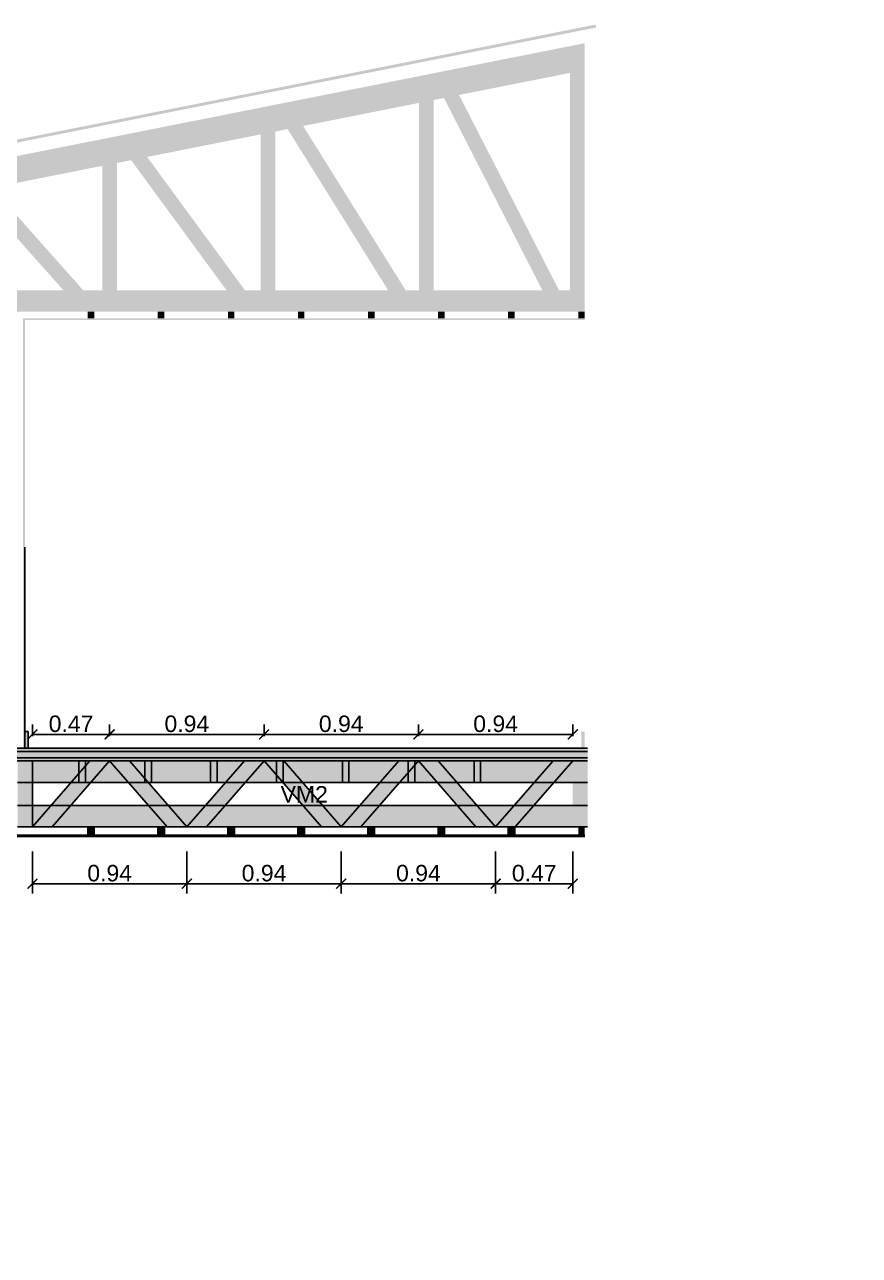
# Model space of a CAD drawing. Header units: millimetres. Extents: x 2924 to 6397, y 1555 to 1704.
# Drawn here: x 3162.05 to 3167.12, y 1618.64 to 1626.11 of the extents above; entities that cross this region are included whole.
import ezdxf

# ---------------------------------------------------------------- set-up
doc = ezdxf.new("R2010")
doc.units = ezdxf.units.MM
doc.header["$PDMODE"] = 35
doc.layers.get('Defpoints').update_dxf_attribs({"color": 230})
doc.layers.add('PT-MUROS', color=7, linetype='Continuous')
doc.layers.add('Viga', color=6, linetype='Continuous')
doc.styles.add('Arial10', font='arial.ttf', dxfattribs={"height": 0.1})
doc.styles.get("Standard").update_dxf_attribs({"font": 'arial.ttf'})
doc.dimstyles.new('COTA-1-50', dxfattribs={"dimtxt": 0.1, "dimasz": 0.06, "dimexe": 0.06, "dimexo": 0.15, "dimgap": 0.0125, "dimtad": 1, "dimzin": 0, "dimdsep": 46, "dimtxsty": 'Arial10', "dimblk1": 'ARCHTICK', "dimblk2": 'ARCHTICK', "dimsah": 1, "dimcen": 0.09, "dimclrd": 7, "dimclre": 7, "dimclrt": 7, "dimazin": 0, "dimtfac": 1, "dimtofl": 0, "dimtmove": 2, "dimatfit": 3, "dimldrblk": 'ARCHTICK', "dimfxl": 1, "dimtolj": 1, "dimtzin": 0, "dimarcsym": 0})

# ---------------------------------------------------------------- blocks, each defined once
blk = doc.blocks.new('_ARCHTICK')
at = {"color": 0, "linetype": 'ByBlock', "const_width": 0.15}
blk.add_lwpolyline([(-0.5, -0.5), (0.5, 0.5)], dxfattribs=at)
blk = doc.blocks.new('*D271')
at = {"layer": 'Defpoints', "color": 0, "transparency": 16777216}
for p in [(3162.0999, 1621.2407), (3163.0375, 1621.2407), (3163.0375, 1620.8953)]:
    blk.add_point(p, dxfattribs=at)
at = {"layer": 'PT-MUROS', "color": 7, "lineweight": -2, "transparency": 16777216}
for p, q in [((3162.0999, 1621.0907), (3162.0999, 1620.8353)), ((3163.0375, 1621.0907), (3163.0375, 1620.8353)), ((3162.0999, 1620.8953), (3163.0375, 1620.8953))]:
    blk.add_line(p, q, dxfattribs=at)
at = {"layer": 'PT-MUROS', "color": 7, "lineweight": -2, "transparency": 16777216, "xscale": 0.06, "yscale": 0.06, "zscale": 0.06, "rotation": 180}
blk.add_blockref('_ARCHTICK', (3162.0999, 1620.8953), dxfattribs=at)
at = {"layer": 'PT-MUROS', "color": 7, "lineweight": -2, "transparency": 16777216, "xscale": 0.06, "yscale": 0.06, "zscale": 0.06}
blk.add_blockref('_ARCHTICK', (3163.0375, 1620.8953), dxfattribs=at)
at = {"layer": 'PT-MUROS', "color": 7, "transparency": 16777216, "insert": (3162.5687, 1620.9588), "char_height": 0.1, "attachment_point": 5, "style": 'Arial10'}
blk.add_mtext('\\A1;0.94', dxfattribs=at)
blk = doc.blocks.new('*D272')
at = {"layer": 'Defpoints', "color": 0, "transparency": 16777216}
for p in [(3163.0375, 1621.2407), (3163.9752, 1621.2407), (3163.9752, 1620.8953)]:
    blk.add_point(p, dxfattribs=at)
at = {"layer": 'PT-MUROS', "color": 7, "lineweight": -2, "transparency": 16777216}
for p, q in [((3163.0375, 1621.0907), (3163.0375, 1620.8353)), ((3163.9752, 1621.0907), (3163.9752, 1620.8353)), ((3163.0375, 1620.8953), (3163.9752, 1620.8953))]:
    blk.add_line(p, q, dxfattribs=at)
at = {"layer": 'PT-MUROS', "color": 7, "lineweight": -2, "transparency": 16777216, "xscale": 0.06, "yscale": 0.06, "zscale": 0.06, "rotation": 180}
blk.add_blockref('_ARCHTICK', (3163.0375, 1620.8953), dxfattribs=at)
at = {"layer": 'PT-MUROS', "color": 7, "lineweight": -2, "transparency": 16777216, "xscale": 0.06, "yscale": 0.06, "zscale": 0.06}
blk.add_blockref('_ARCHTICK', (3163.9752, 1620.8953), dxfattribs=at)
at = {"layer": 'PT-MUROS', "color": 7, "transparency": 16777216, "insert": (3163.5064, 1620.9588), "char_height": 0.1, "attachment_point": 5, "style": 'Arial10'}
blk.add_mtext('\\A1;0.94', dxfattribs=at)
blk = doc.blocks.new('*D273')
at = {"layer": 'Defpoints', "color": 0, "transparency": 16777216}
for p in [(3163.9752, 1621.2407), (3164.9129, 1621.2407), (3164.9129, 1620.8953)]:
    blk.add_point(p, dxfattribs=at)
at = {"layer": 'PT-MUROS', "color": 7, "lineweight": -2, "transparency": 16777216}
for p, q in [((3163.9752, 1621.0907), (3163.9752, 1620.8353)), ((3164.9129, 1621.0907), (3164.9129, 1620.8353)), ((3163.9752, 1620.8953), (3164.9129, 1620.8953))]:
    blk.add_line(p, q, dxfattribs=at)
at = {"layer": 'PT-MUROS', "color": 7, "lineweight": -2, "transparency": 16777216, "xscale": 0.06, "yscale": 0.06, "zscale": 0.06, "rotation": 180}
blk.add_blockref('_ARCHTICK', (3163.9752, 1620.8953), dxfattribs=at)
at = {"layer": 'PT-MUROS', "color": 7, "lineweight": -2, "transparency": 16777216, "xscale": 0.06, "yscale": 0.06, "zscale": 0.06}
blk.add_blockref('_ARCHTICK', (3164.9129, 1620.8953), dxfattribs=at)
at = {"layer": 'PT-MUROS', "color": 7, "transparency": 16777216, "insert": (3164.444, 1620.9588), "char_height": 0.1, "attachment_point": 5, "style": 'Arial10'}
blk.add_mtext('\\A1;0.94', dxfattribs=at)
blk = doc.blocks.new('*D274')
at = {"layer": 'Defpoints', "color": 0, "transparency": 16777216}
for p in [(3164.9129, 1621.2407), (3165.3817, 1621.2407), (3165.3817, 1620.8953)]:
    blk.add_point(p, dxfattribs=at)
at = {"layer": 'PT-MUROS', "color": 7, "lineweight": -2, "transparency": 16777216}
for p, q in [((3164.9129, 1621.0907), (3164.9129, 1620.8353)), ((3165.3817, 1621.0907), (3165.3817, 1620.8353)), ((3164.9129, 1620.8953), (3165.3817, 1620.8953))]:
    blk.add_line(p, q, dxfattribs=at)
at = {"layer": 'PT-MUROS', "color": 7, "lineweight": -2, "transparency": 16777216, "xscale": 0.06, "yscale": 0.06, "zscale": 0.06, "rotation": 180}
blk.add_blockref('_ARCHTICK', (3164.9129, 1620.8953), dxfattribs=at)
at = {"layer": 'PT-MUROS', "color": 7, "lineweight": -2, "transparency": 16777216, "xscale": 0.06, "yscale": 0.06, "zscale": 0.06}
blk.add_blockref('_ARCHTICK', (3165.3817, 1620.8953), dxfattribs=at)
at = {"layer": 'PT-MUROS', "color": 7, "transparency": 16777216, "insert": (3165.1473, 1620.9588), "char_height": 0.1, "attachment_point": 5, "style": 'Arial10'}
blk.add_mtext('\\A1;0.47', dxfattribs=at)
blk = doc.blocks.new('*D275')
at = {"layer": 'Defpoints', "color": 0, "transparency": 16777216}
for p in [(3162.5687, 1621.802), (3162.0999, 1621.6407), (3162.5687, 1621.6407)]:
    blk.add_point(p, dxfattribs=at)
at = {"layer": 'PT-MUROS', "color": 7, "lineweight": -2, "transparency": 16777216}
for p, q in [((3162.0999, 1621.7907), (3162.0999, 1621.862)), ((3162.5687, 1621.7907), (3162.5687, 1621.862)), ((3162.0999, 1621.802), (3162.5687, 1621.802))]:
    blk.add_line(p, q, dxfattribs=at)
at = {"layer": 'PT-MUROS', "color": 7, "lineweight": -2, "transparency": 16777216, "xscale": 0.06, "yscale": 0.06, "zscale": 0.06, "rotation": 180}
blk.add_blockref('_ARCHTICK', (3162.0999, 1621.802), dxfattribs=at)
at = {"layer": 'PT-MUROS', "color": 7, "lineweight": -2, "transparency": 16777216, "xscale": 0.06, "yscale": 0.06, "zscale": 0.06}
blk.add_blockref('_ARCHTICK', (3162.5687, 1621.802), dxfattribs=at)
at = {"layer": 'PT-MUROS', "color": 7, "transparency": 16777216, "insert": (3162.3343, 1621.8656), "char_height": 0.1, "attachment_point": 5, "style": 'Arial10'}
blk.add_mtext('\\A1;0.47', dxfattribs=at)
blk = doc.blocks.new('*D276')
at = {"layer": 'Defpoints', "color": 0, "transparency": 16777216}
for p in [(3163.5064, 1621.802), (3162.5687, 1621.6407), (3163.5064, 1621.6407)]:
    blk.add_point(p, dxfattribs=at)
at = {"layer": 'PT-MUROS', "color": 7, "lineweight": -2, "transparency": 16777216}
for p, q in [((3162.5687, 1621.7907), (3162.5687, 1621.862)), ((3163.5064, 1621.7907), (3163.5064, 1621.862)), ((3162.5687, 1621.802), (3163.5064, 1621.802))]:
    blk.add_line(p, q, dxfattribs=at)
at = {"layer": 'PT-MUROS', "color": 7, "lineweight": -2, "transparency": 16777216, "xscale": 0.06, "yscale": 0.06, "zscale": 0.06, "rotation": 180}
blk.add_blockref('_ARCHTICK', (3162.5687, 1621.802), dxfattribs=at)
at = {"layer": 'PT-MUROS', "color": 7, "lineweight": -2, "transparency": 16777216, "xscale": 0.06, "yscale": 0.06, "zscale": 0.06}
blk.add_blockref('_ARCHTICK', (3163.5064, 1621.802), dxfattribs=at)
at = {"layer": 'PT-MUROS', "color": 7, "transparency": 16777216, "insert": (3163.0375, 1621.8656), "char_height": 0.1, "attachment_point": 5, "style": 'Arial10'}
blk.add_mtext('\\A1;0.94', dxfattribs=at)
blk = doc.blocks.new('*D277')
at = {"layer": 'Defpoints', "color": 0, "transparency": 16777216}
for p in [(3164.444, 1621.802), (3163.5064, 1621.6407), (3164.444, 1621.6407)]:
    blk.add_point(p, dxfattribs=at)
at = {"layer": 'PT-MUROS', "color": 7, "lineweight": -2, "transparency": 16777216}
for p, q in [((3163.5064, 1621.7907), (3163.5064, 1621.862)), ((3164.444, 1621.7907), (3164.444, 1621.862)), ((3163.5064, 1621.802), (3164.444, 1621.802))]:
    blk.add_line(p, q, dxfattribs=at)
at = {"layer": 'PT-MUROS', "color": 7, "lineweight": -2, "transparency": 16777216, "xscale": 0.06, "yscale": 0.06, "zscale": 0.06, "rotation": 180}
blk.add_blockref('_ARCHTICK', (3163.5064, 1621.802), dxfattribs=at)
at = {"layer": 'PT-MUROS', "color": 7, "lineweight": -2, "transparency": 16777216, "xscale": 0.06, "yscale": 0.06, "zscale": 0.06}
blk.add_blockref('_ARCHTICK', (3164.444, 1621.802), dxfattribs=at)
at = {"layer": 'PT-MUROS', "color": 7, "transparency": 16777216, "insert": (3163.9752, 1621.8656), "char_height": 0.1, "attachment_point": 5, "style": 'Arial10'}
blk.add_mtext('\\A1;0.94', dxfattribs=at)
blk = doc.blocks.new('*D278')
at = {"layer": 'Defpoints', "color": 0, "transparency": 16777216}
for p in [(3165.3817, 1621.802), (3164.444, 1621.6407), (3165.3817, 1621.6407)]:
    blk.add_point(p, dxfattribs=at)
at = {"layer": 'PT-MUROS', "color": 7, "lineweight": -2, "transparency": 16777216}
for p, q in [((3164.444, 1621.7907), (3164.444, 1621.862)), ((3165.3817, 1621.7907), (3165.3817, 1621.862)), ((3164.444, 1621.802), (3165.3817, 1621.802))]:
    blk.add_line(p, q, dxfattribs=at)
at = {"layer": 'PT-MUROS', "color": 7, "lineweight": -2, "transparency": 16777216, "xscale": 0.06, "yscale": 0.06, "zscale": 0.06, "rotation": 180}
blk.add_blockref('_ARCHTICK', (3164.444, 1621.802), dxfattribs=at)
at = {"layer": 'PT-MUROS', "color": 7, "lineweight": -2, "transparency": 16777216, "xscale": 0.06, "yscale": 0.06, "zscale": 0.06}
blk.add_blockref('_ARCHTICK', (3165.3817, 1621.802), dxfattribs=at)
at = {"layer": 'PT-MUROS', "color": 7, "transparency": 16777216, "insert": (3164.9129, 1621.8656), "char_height": 0.1, "attachment_point": 5, "style": 'Arial10'}
blk.add_mtext('\\A1;0.94', dxfattribs=at)
blk = doc.blocks.new('*D397')
at = {"layer": 'Defpoints', "color": 0, "transparency": 16777216}
for p in [(3131.8929, 1621.2407), (3132.8809, 1621.2407), (3132.8809, 1620.9033), (3220.46, 1562.1805), (3220.46, 1561.9813), (3228.345, 1561.9812)]:
    blk.add_point(p, dxfattribs=at)
at = {"layer": 'PT-MUROS', "color": 7, "lineweight": -2, "transparency": 16777216}
for p, q in [((3131.8929, 1621.0907), (3131.8929, 1620.8433)), ((3132.8809, 1621.0907), (3132.8809, 1620.8433)), ((3131.8929, 1620.9033), (3132.8809, 1620.9033)), ((3220.46, 1562.1313), (3220.46, 1562.2405)), ((3228.345, 1562.1312), (3228.345, 1562.2405)), ((3228.345, 1562.1805), (3220.46, 1562.1805))]:
    blk.add_line(p, q, dxfattribs=at)
at = {"layer": 'PT-MUROS', "color": 7, "lineweight": -2, "transparency": 16777216, "xscale": 0.06, "yscale": 0.06, "zscale": 0.06, "rotation": 180}
for p in [(3131.8929, 1620.9033), (3220.46, 1562.1805)]:
    blk.add_blockref('_ARCHTICK', p, dxfattribs=at)
at = {"layer": 'PT-MUROS', "color": 7, "lineweight": -2, "transparency": 16777216, "xscale": 0.06, "yscale": 0.06, "zscale": 0.06}
for p in [(3132.8809, 1620.9033), (3228.345, 1562.1805)]:
    blk.add_blockref('_ARCHTICK', p, dxfattribs=at)
at = {"layer": 'PT-MUROS', "color": 7, "transparency": 16777216, "char_height": 0.1, "attachment_point": 5, "style": 'Arial10'}
for s, insert in [('\\A1;0.99', (3132.3869, 1620.9668)), ('\\A1;7.885', (3224.4025, 1562.244))]:
    blk.add_mtext(s, dxfattribs=dict(at, insert=insert))
blk = doc.blocks.new('*D398')
at = {"layer": 'Defpoints', "color": 0, "transparency": 16777216}
for p in [(3132.8809, 1621.2407), (3133.8688, 1621.2407), (3133.8688, 1620.9033), (3228.345, 1565.4338), (3228.345, 1565.1812), (3228.5754, 1565.1812)]:
    blk.add_point(p, dxfattribs=at)
at = {"layer": 'PT-MUROS', "color": 7, "lineweight": -2, "transparency": 16777216}
for p, q in [((3132.8809, 1621.0907), (3132.8809, 1620.8433)), ((3133.8688, 1621.0907), (3133.8688, 1620.8433)), ((3132.8809, 1620.9033), (3133.8688, 1620.9033)), ((3228.495, 1565.4338), (3228.6354, 1565.4338)), ((3228.5754, 1565.4338), (3228.5754, 1565.1812)), ((3228.495, 1565.1812), (3228.6354, 1565.1812))]:
    blk.add_line(p, q, dxfattribs=at)
at = {"layer": 'PT-MUROS', "color": 7, "lineweight": -2, "transparency": 16777216, "xscale": 0.06, "yscale": 0.06, "zscale": 0.06}
for p, rotation in [((3132.8809, 1620.9033), 180), ((3228.5754, 1565.4338), 90), ((3228.5754, 1565.1812), 270)]:
    blk.add_blockref('_ARCHTICK', p, dxfattribs=dict(at, rotation=rotation))
blk.add_blockref('_ARCHTICK', (3133.8688, 1620.9033), dxfattribs=at)
at = {"layer": 'PT-MUROS', "color": 7, "transparency": 16777216, "insert": (3133.3748, 1620.9668), "char_height": 0.1, "attachment_point": 5, "style": 'Arial10'}
blk.add_mtext('\\A1;0.99', dxfattribs=at)
at = {"layer": 'PT-MUROS', "color": 7, "transparency": 16777216, "insert": (3228.5373, 1565.3075), "char_height": 0.05, "attachment_point": 5, "rotation": 90}
blk.add_mtext('\\A1;0.253', dxfattribs=at)
blk = doc.blocks.new('*D399')
at = {"layer": 'Defpoints', "color": 0, "transparency": 16777216}
for p in [(3130.9049, 1621.2407), (3131.8929, 1621.2407), (3131.8929, 1620.9033), (3195.253, 1583.0839), (3191.9125, 1581.9572), (3195.253, 1581.9572)]:
    blk.add_point(p, dxfattribs=at)
at = {"layer": 'PT-MUROS', "color": 7, "lineweight": -2, "transparency": 16777216}
for p, q in [((3130.9049, 1621.0907), (3130.9049, 1620.8433)), ((3131.8929, 1621.0907), (3131.8929, 1620.8433)), ((3130.9049, 1620.9033), (3131.8929, 1620.9033))]:
    blk.add_line(p, q, dxfattribs=at)
at = {"layer": 'Viga', "color": 7, "lineweight": -2, "transparency": 16777216}
for p, q in [((3191.9125, 1582.1072), (3191.9125, 1583.1439)), ((3195.253, 1582.1072), (3195.253, 1583.1439)), ((3191.9125, 1583.0839), (3195.253, 1583.0839))]:
    blk.add_line(p, q, dxfattribs=at)
at = {"layer": 'PT-MUROS', "color": 7, "lineweight": -2, "transparency": 16777216, "xscale": 0.06, "yscale": 0.06, "zscale": 0.06, "rotation": 180}
blk.add_blockref('_ARCHTICK', (3130.9049, 1620.9033), dxfattribs=at)
at = {"layer": 'PT-MUROS', "color": 7, "lineweight": -2, "transparency": 16777216, "xscale": 0.06, "yscale": 0.06, "zscale": 0.06}
blk.add_blockref('_ARCHTICK', (3131.8929, 1620.9033), dxfattribs=at)
at = {"layer": 'Viga', "color": 7, "lineweight": -2, "transparency": 16777216, "xscale": 0.06, "yscale": 0.06, "zscale": 0.06, "rotation": 180}
blk.add_blockref('_ARCHTICK', (3191.9125, 1583.0839), dxfattribs=at)
at = {"layer": 'Viga', "color": 7, "lineweight": -2, "transparency": 16777216, "xscale": 0.06, "yscale": 0.06, "zscale": 0.06}
blk.add_blockref('_ARCHTICK', (3195.253, 1583.0839), dxfattribs=at)
at = {"layer": 'PT-MUROS', "color": 7, "transparency": 16777216, "insert": (3131.3989, 1620.9668), "char_height": 0.1, "attachment_point": 5, "style": 'Arial10'}
blk.add_mtext('\\A1;0.99', dxfattribs=at)
at = {"layer": 'Viga', "color": 7, "transparency": 16777216, "insert": (3193.5828, 1583.1474), "char_height": 0.1, "attachment_point": 5, "style": 'Arial10'}
blk.add_mtext('\\A1;3.34', dxfattribs=at)
blk = doc.blocks.new('*D400')
at = {"layer": 'Defpoints', "color": 0, "transparency": 16777216}
for p in [(3134.1528, 1621.2407), (3135.0905, 1621.2407), (3135.0905, 1620.8953), (3191.9125, 1583.3775), (3191.9125, 1581.9572), (3195.6396, 1581.9572)]:
    blk.add_point(p, dxfattribs=at)
at = {"layer": 'PT-MUROS', "color": 7, "lineweight": -2, "transparency": 16777216}
for p, q in [((3134.1528, 1621.0907), (3134.1528, 1620.8353)), ((3135.0905, 1621.0907), (3135.0905, 1620.8353)), ((3134.1528, 1620.8953), (3135.0905, 1620.8953))]:
    blk.add_line(p, q, dxfattribs=at)
at = {"layer": 'Viga', "color": 7, "lineweight": -2, "transparency": 16777216}
for p, q in [((3191.9125, 1582.1072), (3191.9125, 1583.4375)), ((3195.6396, 1582.1072), (3195.6396, 1583.4375)), ((3195.6396, 1583.3775), (3191.9125, 1583.3775))]:
    blk.add_line(p, q, dxfattribs=at)
at = {"layer": 'PT-MUROS', "color": 7, "lineweight": -2, "transparency": 16777216, "xscale": 0.06, "yscale": 0.06, "zscale": 0.06, "rotation": 180}
blk.add_blockref('_ARCHTICK', (3134.1528, 1620.8953), dxfattribs=at)
at = {"layer": 'PT-MUROS', "color": 7, "lineweight": -2, "transparency": 16777216, "xscale": 0.06, "yscale": 0.06, "zscale": 0.06}
blk.add_blockref('_ARCHTICK', (3135.0905, 1620.8953), dxfattribs=at)
at = {"layer": 'Viga', "color": 7, "lineweight": -2, "transparency": 16777216, "xscale": 0.06, "yscale": 0.06, "zscale": 0.06, "rotation": 180}
blk.add_blockref('_ARCHTICK', (3191.9125, 1583.3775), dxfattribs=at)
at = {"layer": 'Viga', "color": 7, "lineweight": -2, "transparency": 16777216, "xscale": 0.06, "yscale": 0.06, "zscale": 0.06}
blk.add_blockref('_ARCHTICK', (3195.6396, 1583.3775), dxfattribs=at)
at = {"layer": 'PT-MUROS', "color": 7, "transparency": 16777216, "insert": (3134.6217, 1620.9588), "char_height": 0.1, "attachment_point": 5, "style": 'Arial10'}
blk.add_mtext('\\A1;0.94', dxfattribs=at)
at = {"layer": 'Viga', "color": 7, "transparency": 16777216, "insert": (3193.7761, 1583.4411), "char_height": 0.1, "attachment_point": 5, "style": 'Arial10'}
blk.add_mtext('\\A1;3.73', dxfattribs=at)
blk = doc.blocks.new('*D401')
at = {"layer": 'Defpoints', "color": 0, "transparency": 16777216}
for p in [(3135.0905, 1621.2407), (3136.0282, 1621.2407), (3136.0282, 1620.8953), (3196.0262, 1583.6439), (3191.9125, 1581.9572), (3196.0262, 1581.9572)]:
    blk.add_point(p, dxfattribs=at)
at = {"layer": 'PT-MUROS', "color": 7, "lineweight": -2, "transparency": 16777216}
for p, q in [((3135.0905, 1621.0907), (3135.0905, 1620.8353)), ((3136.0282, 1621.0907), (3136.0282, 1620.8353)), ((3135.0905, 1620.8953), (3136.0282, 1620.8953))]:
    blk.add_line(p, q, dxfattribs=at)
at = {"layer": 'Viga', "color": 7, "lineweight": -2, "transparency": 16777216}
for p, q in [((3191.9125, 1582.1072), (3191.9125, 1583.7039)), ((3196.0262, 1582.1072), (3196.0262, 1583.7039)), ((3191.9125, 1583.6439), (3196.0262, 1583.6439))]:
    blk.add_line(p, q, dxfattribs=at)
at = {"layer": 'PT-MUROS', "color": 7, "lineweight": -2, "transparency": 16777216, "xscale": 0.06, "yscale": 0.06, "zscale": 0.06, "rotation": 180}
blk.add_blockref('_ARCHTICK', (3135.0905, 1620.8953), dxfattribs=at)
at = {"layer": 'PT-MUROS', "color": 7, "lineweight": -2, "transparency": 16777216, "xscale": 0.06, "yscale": 0.06, "zscale": 0.06}
blk.add_blockref('_ARCHTICK', (3136.0282, 1620.8953), dxfattribs=at)
at = {"layer": 'Viga', "color": 7, "lineweight": -2, "transparency": 16777216, "xscale": 0.06, "yscale": 0.06, "zscale": 0.06, "rotation": 180}
blk.add_blockref('_ARCHTICK', (3191.9125, 1583.6439), dxfattribs=at)
at = {"layer": 'Viga', "color": 7, "lineweight": -2, "transparency": 16777216, "xscale": 0.06, "yscale": 0.06, "zscale": 0.06}
blk.add_blockref('_ARCHTICK', (3196.0262, 1583.6439), dxfattribs=at)
at = {"layer": 'PT-MUROS', "color": 7, "transparency": 16777216, "insert": (3135.5593, 1620.9588), "char_height": 0.1, "attachment_point": 5, "style": 'Arial10'}
blk.add_mtext('\\A1;0.94', dxfattribs=at)
at = {"layer": 'Viga', "color": 7, "transparency": 16777216, "insert": (3193.9694, 1583.7066), "char_height": 0.1, "attachment_point": 5, "style": 'Arial10'}
blk.add_mtext('\\A1;4.11', dxfattribs=at)

msp = doc.modelspace()

# ---------------------------------------------------------------- hatches: boundary and pattern name
at = {"layer": 'PT-MUROS'}
h = msp.add_hatch(color=5, dxfattribs=at)
h.dxf.hatch_style = 1
h.paths.add_polyline_path([(3165.5193, 1626.1112), (3165.5229, 1626.0935), (3158.1548, 1624.6297), (3158.1513, 1624.6473)])
at = {"layer": 'PT-MUROS', "true_color": 0x9898cc}
h = msp.add_hatch(color=253, dxfattribs=at)
h.dxf.hatch_style = 1
h.paths.add_polyline_path([(3165.4542, 1625.9779), (3165.4542, 1625.9983), (3158.2685, 1624.5707), (3158.2724, 1624.5511)])
at = {"layer": 'PT-MUROS'}
h = msp.add_hatch(color=1, dxfattribs=at)
h.dxf.hatch_style = 1
h.paths.add_polyline_path([(3165.4542, 1625.9682), (3165.4542, 1625.9779), (3158.2724, 1624.5511), (3158.2742, 1624.5418)])
at = {"layer": 'PT-MUROS', "true_color": 0xfecc66}
h = msp.add_hatch(color=31, dxfattribs=at)
h.dxf.hatch_style = 1
h.paths.add_polyline_path([(3165.4542, 1624.4982), (3158.7222, 1624.4982), (3158.7222, 1624.3682), (3165.4542, 1624.3682)])
h.paths.add_polyline_path([(3165.4542, 1625.9682), (3165.4542, 1625.8357), (3158.2995, 1624.4144), (3158.2742, 1624.5418)])
at = {"layer": 'PT-MUROS', "true_color": 0xcd6928}
h = msp.add_hatch(color=32, dxfattribs=at)
h.dxf.hatch_style = 1
h.paths.add_polyline_path([(3162.7115, 1625.4233), (3162.614, 1625.404), (3163.3741, 1624.3682), (3163.4858, 1624.3682)])
h.paths.add_polyline_path([(3163.6701, 1625.6138), (3163.5758, 1625.595), (3164.3414, 1624.3682), (3164.4475, 1624.3682)])
h.paths.add_polyline_path([(3164.5375, 1625.7861), (3164.6292, 1625.8043), (3165.3642, 1624.3682), (3165.2631, 1624.3682)])
h.paths.add_polyline_path([(3162.614, 1625.404), (3162.524, 1625.3861), (3162.524, 1624.3682), (3162.614, 1624.3682)])
h.paths.add_polyline_path([(3163.5758, 1625.595), (3163.4858, 1625.5772), (3163.4858, 1624.3682), (3163.5758, 1624.3682)])
h.paths.add_polyline_path([(3164.5375, 1625.7861), (3164.4475, 1625.7682), (3164.4475, 1624.3682), (3164.5375, 1624.3682)])
h.paths.add_polyline_path([(3160.8014, 1625.0438), (3160.6906, 1625.0218), (3161.4268, 1624.3682), (3161.5623, 1624.3682)])
h.paths.add_polyline_path([(3161.7547, 1625.2332), (3161.6523, 1625.2129), (3162.4036, 1624.3682), (3162.524, 1624.3682)])
h.paths.add_polyline_path([(3160.6906, 1625.0218), (3160.6006, 1625.004), (3160.6006, 1624.3682), (3160.6906, 1624.3682)])
h.paths.add_polyline_path([(3161.6523, 1625.2129), (3161.5623, 1625.195), (3161.5623, 1624.3682), (3161.6523, 1624.3682)])
h.paths.add_polyline_path([(3159.855, 1624.8558), (3159.7289, 1624.8308), (3160.4362, 1624.3682), (3160.6006, 1624.3682)])
h.paths.add_polyline_path([(3159.7289, 1624.8308), (3159.6389, 1624.8129), (3159.6389, 1624.3682), (3159.7289, 1624.3682)])
h.paths.add_polyline_path([(3158.9628, 1624.6786), (3158.8122, 1624.6487), (3159.4231, 1624.3682), (3159.6389, 1624.3682)])
h.paths.add_polyline_path([(3158.8122, 1624.6487), (3158.7222, 1624.6308), (3158.7222, 1624.3682), (3158.8122, 1624.3682)])
h.paths.add_polyline_path([(3165.4542, 1625.9682), (3165.3642, 1625.9503), (3165.3642, 1624.3682), (3165.4542, 1624.3682)])
at = {"layer": 'PT-MUROS', "true_color": 0x58ba48}
h = msp.add_hatch(color=85, dxfattribs=at)
h.dxf.hatch_style = 1
h.paths.add_polyline_path([(3158.8919, 1622.9387), (3158.9044, 1622.9387), (3158.9044, 1621.7187), (3158.8919, 1621.7187)])
h.paths.add_polyline_path([(3158.8919, 1621.1812), (3158.9044, 1621.1812), (3158.9044, 1621.1212), (3158.8919, 1621.1212)])
h.paths.add_polyline_path([(3158.8919, 1621.1212), (3158.9044, 1621.1212), (3158.9044, 1619.9012), (3158.8919, 1619.9012)])
h.paths.add_polyline_path([(3158.8919, 1621.1907), (3165.4542, 1621.1907), (3165.4542, 1621.1812), (3158.8919, 1621.1812)])
h.paths.add_polyline_path([(3158.8919, 1619.9012), (3158.9044, 1619.9012), (3158.9044, 1618.6812), (3158.8919, 1618.6812)])
h.paths.add_polyline_path([(3162.0419, 1622.9387), (3162.0544, 1622.9387), (3162.0544, 1621.7187), (3162.0419, 1621.7187)])
h.paths.add_polyline_path([(3161.8499, 1622.9387), (3161.8624, 1622.9387), (3161.8624, 1621.7187), (3161.8499, 1621.7187)])
h.paths.add_polyline_path([(3162.0419, 1624.1587), (3162.0544, 1624.1587), (3162.0544, 1622.9387), (3162.0419, 1622.9387)])
h.paths.add_polyline_path([(3161.8499, 1624.1587), (3161.8624, 1624.1587), (3161.8624, 1622.9387), (3161.8499, 1622.9387)])
h.paths.add_polyline_path([(3162.0544, 1624.3187), (3162.0419, 1624.3187), (3162.0419, 1624.1587), (3162.0544, 1624.1587)])
h.paths.add_polyline_path([(3161.8624, 1624.3187), (3161.8499, 1624.3187), (3161.8499, 1624.1587), (3161.8624, 1624.1587)])
h.paths.add_polyline_path([(3158.8919, 1624.3282), (3161.8624, 1624.3282), (3161.8624, 1624.3187), (3158.8919, 1624.3187)])
h.paths.add_polyline_path([(3162.0419, 1624.3282), (3165.4542, 1624.3282), (3165.4542, 1624.3187), (3162.0419, 1624.3187)])
h.paths.add_polyline_path([(3158.9044, 1624.3187), (3158.8919, 1624.3187), (3158.8919, 1624.1587), (3158.9044, 1624.1587)])
h.paths.add_polyline_path([(3158.8919, 1624.1587), (3158.9044, 1624.1587), (3158.9044, 1622.9387), (3158.8919, 1622.9387)])
at = {"layer": 'PT-MUROS', "true_color": 0xf7f281}
h = msp.add_hatch(color=51, dxfattribs=at)
h.dxf.hatch_style = 1
h.paths.add_polyline_path([(3162.4354, 1624.3682), (3162.4754, 1624.3682), (3162.4754, 1624.3282), (3162.4354, 1624.3282)])
h = msp.add_hatch(color=51, dxfattribs=at)
h.dxf.hatch_style = 1
h.paths.add_polyline_path([(3162.8609, 1624.3682), (3162.9009, 1624.3682), (3162.9009, 1624.3282), (3162.8609, 1624.3282)])
h = msp.add_hatch(color=51, dxfattribs=at)
h.dxf.hatch_style = 1
h.paths.add_polyline_path([(3163.2865, 1624.3682), (3163.3265, 1624.3682), (3163.3265, 1624.3282), (3163.2865, 1624.3282)])
h = msp.add_hatch(color=51, dxfattribs=at)
h.dxf.hatch_style = 1
h.paths.add_polyline_path([(3163.712, 1624.3682), (3163.752, 1624.3682), (3163.752, 1624.3282), (3163.712, 1624.3282)])
h = msp.add_hatch(color=51, dxfattribs=at)
h.dxf.hatch_style = 1
h.paths.add_polyline_path([(3164.1376, 1624.3682), (3164.1776, 1624.3682), (3164.1776, 1624.3282), (3164.1376, 1624.3282)])
h = msp.add_hatch(color=51, dxfattribs=at)
h.dxf.hatch_style = 1
h.paths.add_polyline_path([(3164.5631, 1624.3682), (3164.6031, 1624.3682), (3164.6031, 1624.3282), (3164.5631, 1624.3282)])
h = msp.add_hatch(color=51, dxfattribs=at)
h.dxf.hatch_style = 1
h.paths.add_polyline_path([(3164.9887, 1624.3682), (3165.0287, 1624.3682), (3165.0287, 1624.3282), (3164.9887, 1624.3282)])
h = msp.add_hatch(color=51, dxfattribs=at)
h.dxf.hatch_style = 1
h.paths.add_polyline_path([(3165.4142, 1624.3682), (3165.4542, 1624.3682), (3165.4542, 1624.3282), (3165.4142, 1624.3282)])
at = {"layer": 'PT-MUROS', "true_color": 0x636466}
h = msp.add_hatch(color=251, dxfattribs=at)
h.dxf.hatch_style = 1
h.paths.add_polyline_path([(3158.8844, 1618.6812), (3158.9044, 1618.6812), (3158.9044, 1618.5812), (3158.8844, 1618.5812)])
h.paths.add_polyline_path([(3158.9044, 1621.8187), (3158.9244, 1621.8187), (3158.9244, 1621.7187), (3158.9044, 1621.7187)])
h.paths.add_polyline_path([(3161.8299, 1621.8187), (3161.8499, 1621.8187), (3161.8499, 1621.7187), (3161.8299, 1621.7187)])
h.paths.add_polyline_path([(3162.0544, 1621.8187), (3162.0744, 1621.8187), (3162.0744, 1621.7187), (3162.0544, 1621.7187)])
h.paths.add_polyline_path([(3165.4342, 1621.8187), (3165.4542, 1621.8187), (3165.4542, 1621.7187), (3165.4342, 1621.7187)])
at = {"layer": 'PT-MUROS', "true_color": 0xf7abae}
h = msp.add_hatch(color=241, dxfattribs=at)
h.dxf.hatch_style = 1
h.paths.add_polyline_path([(3158.8519, 1621.6987), (3161.9024, 1621.6987), (3161.9024, 1621.7187), (3158.8519, 1621.7187)])
h.paths.add_polyline_path([(3165.4717, 1621.6987), (3162.0019, 1621.6987), (3162.0019, 1621.7187), (3165.4717, 1621.7187)])
at = {"layer": 'PT-MUROS', "true_color": 0x636466}
h = msp.add_hatch(color=251, dxfattribs=at)
h.dxf.hatch_style = 1
h.paths.add_polyline_path([(3162.0019, 1621.6987), (3165.4717, 1621.6987), (3165.4717, 1621.6587), (3162.0019, 1621.6587)])
h.paths.add_polyline_path([(3161.9024, 1621.6987), (3158.8519, 1621.6987), (3158.8519, 1621.6587), (3161.9024, 1621.6587)])
at = {"layer": 'PT-MUROS', "true_color": 0x642165}
h = msp.add_hatch(color=219, dxfattribs=at)
h.dxf.hatch_style = 1
h.paths.add_polyline_path([(3158.7619, 1621.6587), (3165.4717, 1621.6587), (3165.4717, 1621.6407), (3158.7619, 1621.6407)])
at = {"layer": 'PT-MUROS', "true_color": 0xf7f281}
h = msp.add_hatch(color=51, dxfattribs=at)
h.dxf.hatch_style = 1
h.paths.add_polyline_path([(3162.0099, 1621.6407), (3165.4717, 1621.6407), (3165.4717, 1621.5107), (3162.0099, 1621.5107)])
h.paths.add_polyline_path([(3162.0099, 1621.3707), (3165.4717, 1621.3707), (3165.4717, 1621.2407), (3162.0099, 1621.2407)])
at = {"layer": 'PT-MUROS', "true_color": 0xcd6928}
h = msp.add_hatch(color=32, dxfattribs=at)
h.dxf.hatch_style = 1
h.paths.add_polyline_path([(3165.3817, 1621.6407), (3165.2622, 1621.6407), (3164.9129, 1621.2407), (3165.0324, 1621.2407)])
h.paths.add_polyline_path([(3164.444, 1621.6407), (3164.5635, 1621.6407), (3164.9129, 1621.2407), (3164.7934, 1621.2407)])
h.paths.add_polyline_path([(3164.444, 1621.6407), (3164.3245, 1621.6407), (3163.9752, 1621.2407), (3164.0947, 1621.2407)])
h.paths.add_polyline_path([(3165.3817, 1621.6407), (3165.4717, 1621.6407), (3165.4717, 1621.2407), (3165.3817, 1621.2407)])
h.paths.add_polyline_path([(3163.5064, 1621.6407), (3163.6259, 1621.6407), (3163.9752, 1621.2407), (3163.8557, 1621.2407)])
h.paths.add_polyline_path([(3163.5064, 1621.6407), (3163.3869, 1621.6407), (3163.0375, 1621.2407), (3163.157, 1621.2407)])
h.paths.add_polyline_path([(3162.5687, 1621.6407), (3162.6882, 1621.6407), (3163.0375, 1621.2407), (3162.918, 1621.2407)])
h.paths.add_polyline_path([(3162.5687, 1621.6407), (3162.4492, 1621.6407), (3162.0999, 1621.2407), (3162.2194, 1621.2407)])
h.paths.add_polyline_path([(3162.0099, 1621.6407), (3162.0999, 1621.6407), (3162.0999, 1621.2407), (3162.0099, 1621.2407)])
at = {"layer": 'PT-MUROS'}
h = msp.add_hatch(color=1, dxfattribs=at)
h.dxf.hatch_style = 1
h.paths.add_polyline_path([(3162.3819, 1621.6407), (3162.4219, 1621.6407), (3162.4219, 1621.5107), (3162.3819, 1621.5107)])
h = msp.add_hatch(color=1, dxfattribs=at)
h.dxf.hatch_style = 1
h.paths.add_polyline_path([(3162.7819, 1621.6407), (3162.8219, 1621.6407), (3162.8219, 1621.5107), (3162.7819, 1621.5107)])
h = msp.add_hatch(color=1, dxfattribs=at)
h.dxf.hatch_style = 1
h.paths.add_polyline_path([(3163.1819, 1621.6407), (3163.2219, 1621.6407), (3163.2219, 1621.5107), (3163.1819, 1621.5107)])
h = msp.add_hatch(color=1, dxfattribs=at)
h.dxf.hatch_style = 1
h.paths.add_polyline_path([(3163.5819, 1621.6407), (3163.6219, 1621.6407), (3163.6219, 1621.5107), (3163.5819, 1621.5107)])
h = msp.add_hatch(color=1, dxfattribs=at)
h.dxf.hatch_style = 1
h.paths.add_polyline_path([(3163.9819, 1621.6407), (3164.0219, 1621.6407), (3164.0219, 1621.5107), (3163.9819, 1621.5107)])
h = msp.add_hatch(color=1, dxfattribs=at)
h.dxf.hatch_style = 1
h.paths.add_polyline_path([(3164.3819, 1621.6407), (3164.4219, 1621.6407), (3164.4219, 1621.5107), (3164.3819, 1621.5107)])
h = msp.add_hatch(color=1, dxfattribs=at)
h.dxf.hatch_style = 1
h.paths.add_polyline_path([(3164.7819, 1621.6407), (3164.8219, 1621.6407), (3164.8219, 1621.5107), (3164.7819, 1621.5107)])
h = msp.add_hatch(color=1, dxfattribs=at)
h.dxf.hatch_style = 1
h.paths.add_polyline_path([(3165.1819, 1621.6407), (3165.2219, 1621.6407), (3165.2219, 1621.5107), (3165.1819, 1621.5107)])
h = msp.add_hatch(color=1, dxfattribs=at)
h.dxf.hatch_style = 1
h.paths.add_polyline_path([(3165.4317, 1621.6407), (3165.4717, 1621.6407), (3165.4717, 1621.5107), (3165.4317, 1621.5107)])
at = {"layer": 'PT-MUROS', "true_color": 0xf7f281}
h = msp.add_hatch(color=51, dxfattribs=at)
h.dxf.hatch_style = 1
h.paths.add_polyline_path([(3162.4354, 1621.2407), (3162.4754, 1621.2407), (3162.4754, 1621.1907), (3162.4354, 1621.1907)])
h = msp.add_hatch(color=51, dxfattribs=at)
h.dxf.hatch_style = 1
h.paths.add_polyline_path([(3162.8609, 1621.2407), (3162.9009, 1621.2407), (3162.9009, 1621.1907), (3162.8609, 1621.1907)])
h = msp.add_hatch(color=51, dxfattribs=at)
h.dxf.hatch_style = 1
h.paths.add_polyline_path([(3163.2865, 1621.2407), (3163.3265, 1621.2407), (3163.3265, 1621.1907), (3163.2865, 1621.1907)])
h = msp.add_hatch(color=51, dxfattribs=at)
h.dxf.hatch_style = 1
h.paths.add_polyline_path([(3163.712, 1621.2407), (3163.752, 1621.2407), (3163.752, 1621.1907), (3163.712, 1621.1907)])
h = msp.add_hatch(color=51, dxfattribs=at)
h.dxf.hatch_style = 1
h.paths.add_polyline_path([(3164.1376, 1621.2407), (3164.1776, 1621.2407), (3164.1776, 1621.1907), (3164.1376, 1621.1907)])
h = msp.add_hatch(color=51, dxfattribs=at)
h.dxf.hatch_style = 1
h.paths.add_polyline_path([(3164.5631, 1621.2407), (3164.6031, 1621.2407), (3164.6031, 1621.1907), (3164.5631, 1621.1907)])
h = msp.add_hatch(color=51, dxfattribs=at)
h.dxf.hatch_style = 1
h.paths.add_polyline_path([(3164.9887, 1621.2407), (3165.0287, 1621.2407), (3165.0287, 1621.1907), (3164.9887, 1621.1907)])
h = msp.add_hatch(color=51, dxfattribs=at)
h.dxf.hatch_style = 1
h.paths.add_polyline_path([(3165.4142, 1621.2407), (3165.4542, 1621.2407), (3165.4542, 1621.1907), (3165.4142, 1621.1907)])

# ---------------------------------------------------------------- linework, layer by layer
at = {"layer": 'PT-MUROS'}
for p, q in [((3162.0544, 1622.9387), (3162.0544, 1621.7187)), ((3162.0544, 1621.8187), (3162.0744, 1621.8187)), ((3162.0544, 1621.7187), (3162.0544, 1621.8187)), ((3162.0744, 1621.8187), (3162.0744, 1621.7187)), ((3162.0019, 1621.7187), (3165.4717, 1621.7187)), ((3162.0019, 1621.6987), (3165.4717, 1621.6987)), ((3165.4717, 1621.6987), (3162.0019, 1621.6987)), ((3162.0544, 1621.7187), (3162.0419, 1621.7187)), ((3162.0744, 1621.7187), (3162.0544, 1621.7187)), ((3158.7619, 1621.6587), (3165.4717, 1621.6587)), ((3165.4717, 1621.6407), (3158.7619, 1621.6407)), ((3165.4717, 1621.6587), (3162.0019, 1621.6587)), ((3162.0099, 1621.6407), (3165.4717, 1621.6407)), ((3162.0099, 1621.6407), (3162.0999, 1621.6407)), ((3162.0999, 1621.6407), (3162.0999, 1621.2407)), ((3162.4492, 1621.6407), (3162.0999, 1621.2407)), ((3162.2194, 1621.2407), (3162.5687, 1621.6407)), ((3162.3819, 1621.6407), (3162.4219, 1621.6407)), ((3162.3819, 1621.5107), (3162.3819, 1621.6407)), ((3162.4219, 1621.6407), (3162.4219, 1621.5107)), ((3162.5687, 1621.6407), (3162.4492, 1621.6407)), ((3162.5687, 1621.6407), (3162.6882, 1621.6407)), ((3162.918, 1621.2407), (3162.5687, 1621.6407)), ((3162.6882, 1621.6407), (3163.0375, 1621.2407)), ((3162.7819, 1621.6407), (3162.8219, 1621.6407)), ((3162.7819, 1621.5107), (3162.7819, 1621.6407)), ((3162.8219, 1621.6407), (3162.8219, 1621.5107)), ((3163.3869, 1621.6407), (3163.0375, 1621.2407)), ((3163.157, 1621.2407), (3163.5064, 1621.6407)), ((3163.1819, 1621.6407), (3163.2219, 1621.6407)), ((3163.1819, 1621.5107), (3163.1819, 1621.6407)), ((3163.2219, 1621.6407), (3163.2219, 1621.5107)), ((3163.5064, 1621.6407), (3163.3869, 1621.6407)), ((3163.5064, 1621.6407), (3163.6259, 1621.6407)), ((3163.8557, 1621.2407), (3163.5064, 1621.6407)), ((3163.5819, 1621.6407), (3163.6219, 1621.6407)), ((3163.5819, 1621.5107), (3163.5819, 1621.6407)), ((3163.6219, 1621.6407), (3163.6219, 1621.5107)), ((3163.6259, 1621.6407), (3163.9752, 1621.2407)), ((3164.3245, 1621.6407), (3163.9752, 1621.2407)), ((3163.9819, 1621.6407), (3164.0219, 1621.6407)), ((3163.9819, 1621.5107), (3163.9819, 1621.6407)), ((3164.0219, 1621.6407), (3164.0219, 1621.5107)), ((3164.0947, 1621.2407), (3164.444, 1621.6407)), ((3164.444, 1621.6407), (3164.3245, 1621.6407)), ((3164.3819, 1621.6407), (3164.4219, 1621.6407)), ((3164.3819, 1621.5107), (3164.3819, 1621.6407)), ((3164.4219, 1621.6407), (3164.4219, 1621.5107)), ((3164.444, 1621.6407), (3164.5635, 1621.6407)), ((3164.7934, 1621.2407), (3164.444, 1621.6407)), ((3164.5635, 1621.6407), (3164.9129, 1621.2407)), ((3164.7819, 1621.6407), (3164.8219, 1621.6407)), ((3164.7819, 1621.5107), (3164.7819, 1621.6407)), ((3164.8219, 1621.6407), (3164.8219, 1621.5107)), ((3165.2622, 1621.6407), (3164.9129, 1621.2407)), ((3165.0324, 1621.2407), (3165.3817, 1621.6407)), ((3165.4717, 1621.5107), (3162.0099, 1621.5107)), ((3162.4219, 1621.5107), (3162.3819, 1621.5107)), ((3162.8219, 1621.5107), (3162.7819, 1621.5107)), ((3163.2219, 1621.5107), (3163.1819, 1621.5107)), ((3163.6219, 1621.5107), (3163.5819, 1621.5107)), ((3164.0219, 1621.5107), (3163.9819, 1621.5107)), ((3164.4219, 1621.5107), (3164.3819, 1621.5107)), ((3164.8219, 1621.5107), (3164.7819, 1621.5107)), ((3162.0099, 1621.3707), (3165.4717, 1621.3707)), ((3165.4717, 1621.2407), (3162.0099, 1621.2407)), ((3162.0999, 1621.2407), (3162.0099, 1621.2407)), ((3162.0999, 1621.2407), (3162.2194, 1621.2407)), ((3162.4354, 1621.2407), (3162.4754, 1621.2407)), ((3162.4354, 1621.1907), (3162.4354, 1621.2407)), ((3162.4754, 1621.2407), (3162.4754, 1621.1907)), ((3162.8609, 1621.2407), (3162.9009, 1621.2407)), ((3162.8609, 1621.1907), (3162.8609, 1621.2407)), ((3162.9009, 1621.2407), (3162.9009, 1621.1907)), ((3163.0375, 1621.2407), (3162.918, 1621.2407)), ((3163.0375, 1621.2407), (3163.157, 1621.2407)), ((3163.2865, 1621.2407), (3163.3265, 1621.2407)), ((3163.2865, 1621.1907), (3163.2865, 1621.2407)), ((3163.3265, 1621.2407), (3163.3265, 1621.1907)), ((3163.712, 1621.2407), (3163.752, 1621.2407)), ((3163.712, 1621.1907), (3163.712, 1621.2407)), ((3163.752, 1621.2407), (3163.752, 1621.1907)), ((3163.9752, 1621.2407), (3163.8557, 1621.2407)), ((3163.9752, 1621.2407), (3164.0947, 1621.2407)), ((3164.1376, 1621.2407), (3164.1776, 1621.2407)), ((3164.1376, 1621.1907), (3164.1376, 1621.2407)), ((3164.1776, 1621.2407), (3164.1776, 1621.1907)), ((3164.5631, 1621.2407), (3164.6031, 1621.2407)), ((3164.5631, 1621.1907), (3164.5631, 1621.2407)), ((3164.6031, 1621.2407), (3164.6031, 1621.1907)), ((3164.9129, 1621.2407), (3164.7934, 1621.2407)), ((3164.9129, 1621.2407), (3165.0324, 1621.2407)), ((3164.9887, 1621.2407), (3165.0287, 1621.2407)), ((3164.9887, 1621.1907), (3164.9887, 1621.2407)), ((3165.0287, 1621.2407), (3165.0287, 1621.1907)), ((3158.8919, 1621.1907), (3165.4542, 1621.1907)), ((3165.4542, 1621.1812), (3158.8919, 1621.1812)), ((3162.4754, 1621.1907), (3162.4354, 1621.1907)), ((3162.9009, 1621.1907), (3162.8609, 1621.1907)), ((3163.3265, 1621.1907), (3163.2865, 1621.1907)), ((3163.752, 1621.1907), (3163.712, 1621.1907)), ((3164.1776, 1621.1907), (3164.1376, 1621.1907)), ((3164.6031, 1621.1907), (3164.5631, 1621.1907)), ((3165.0287, 1621.1907), (3164.9887, 1621.1907))]:
    msp.add_line(p, q, dxfattribs=at)

# ---------------------------------------------------------------- texts
at = {"layer": 'PT-MUROS', "color": 3}
msp.add_text('VM2', height=0.1, dxfattribs=at).set_placement((3163.6069, 1621.388))

# ---------------------------------------------------------------- dimensions: what is measured, and where the dimension line sits
at = {"layer": 'PT-MUROS'}
for base, p1, p2, override, picture, middle in [((3162.5687, 1621.802), (3162.0999, 1621.6407), (3162.5687, 1621.6407), {"dimfxl": 0.5, "dimarcsym": 1}, '*D275', (3162.3343, 1621.8656)), ((3163.5064, 1621.802), (3162.5687, 1621.6407), (3163.5064, 1621.6407), {"dimfxl": 0.5, "dimarcsym": 1}, '*D276', (3163.0375, 1621.8656)), ((3164.444, 1621.802), (3163.5064, 1621.6407), (3164.444, 1621.6407), {"dimfxl": 0.5, "dimarcsym": 1}, '*D277', (3163.9752, 1621.8656)), ((3165.3817, 1621.802), (3164.444, 1621.6407), (3165.3817, 1621.6407), {"dimfxl": 0.5, "dimarcsym": 1}, '*D278', (3164.9129, 1621.8656)), ((3131.8929, 1620.9033), (3130.9049, 1621.2407), (3131.8929, 1621.2407), {"dimfxl": 0.5, "dimarcsym": 1}, '*D399', (3131.3989, 1620.9668)), ((3220.46, 1562.1805), (3228.345, 1561.9812), (3220.46, 1561.9813), {"dimdec": 3, "dimfxl": 0.2, "dimarcsym": 1}, '*D397', (3224.4025, 1562.244)), ((3132.8809, 1620.9033), (3131.8929, 1621.2407), (3132.8809, 1621.2407), {"dimfxl": 0.5, "dimarcsym": 1}, '*D397', (3132.3869, 1620.9668)), ((3133.8688, 1620.9033), (3132.8809, 1621.2407), (3133.8688, 1621.2407), {"dimfxl": 0.5, "dimarcsym": 1}, '*D398', (3133.3748, 1620.9668)), ((3135.0905, 1620.8953), (3134.1528, 1621.2407), (3135.0905, 1621.2407), {"dimfxl": 0.5, "dimarcsym": 1}, '*D400', (3134.6217, 1620.9588)), ((3136.0282, 1620.8953), (3135.0905, 1621.2407), (3136.0282, 1621.2407), {"dimfxl": 0.5, "dimarcsym": 1}, '*D401', (3135.5593, 1620.9588)), ((3163.0375, 1620.8953), (3162.0999, 1621.2407), (3163.0375, 1621.2407), {"dimfxl": 0.5, "dimarcsym": 1}, '*D271', (3162.5687, 1620.9588)), ((3163.9752, 1620.8953), (3163.0375, 1621.2407), (3163.9752, 1621.2407), {"dimfxl": 0.5, "dimarcsym": 1}, '*D272', (3163.5064, 1620.9588)), ((3164.9129, 1620.8953), (3163.9752, 1621.2407), (3164.9129, 1621.2407), {"dimfxl": 0.5, "dimarcsym": 1}, '*D273', (3164.444, 1620.9588)), ((3165.3817, 1620.8953), (3164.9129, 1621.2407), (3165.3817, 1621.2407), {"dimfxl": 0.5, "dimarcsym": 1}, '*D274', (3165.1473, 1620.9588))]:
    dim = msp.add_linear_dim(base=base, p1=p1, p2=p2, dimstyle='COTA-1-50', override=override, dxfattribs=at)
    dim.commit()
    dim.dimension.update_dxf_attribs({"geometry": picture, "text_midpoint": middle})
dim = msp.add_linear_dim(base=(3228.5754, 1565.1812), p1=(3228.345, 1565.4338), p2=(3228.345, 1565.1812), angle=270, dimstyle='COTA-1-50', override={"dimtxt": 0.05, "dimdec": 3, "dimtxsty": 'Standard', "dimfxl": 0.2, "dimarcsym": 1}, dxfattribs=at)
dim.commit()
dim.dimension.update_dxf_attribs({"geometry": '*D398', "text_midpoint": (3228.5373, 1565.3075)})
at = {"layer": 'Viga'}
for base, p1, p2, picture, middle in [((3195.253, 1583.0839), (3191.9125, 1581.9572), (3195.253, 1581.9572), '*D399', (3193.5828, 1583.1474)), ((3191.9125, 1583.3775), (3195.6396, 1581.9572), (3191.9125, 1581.9572), '*D400', (3193.7761, 1583.4411)), ((3196.0262, 1583.6439), (3191.9125, 1581.9572), (3196.0262, 1581.9572), '*D401', (3193.9694, 1583.7066))]:
    dim = msp.add_linear_dim(base=base, p1=p1, p2=p2, dimstyle='COTA-1-50', override={"dimfxl": 0.5, "dimarcsym": 1}, dxfattribs=at)
    dim.commit()
    dim.dimension.update_dxf_attribs({"geometry": picture, "text_midpoint": middle})

doc.saveas('drawing.dxf')
